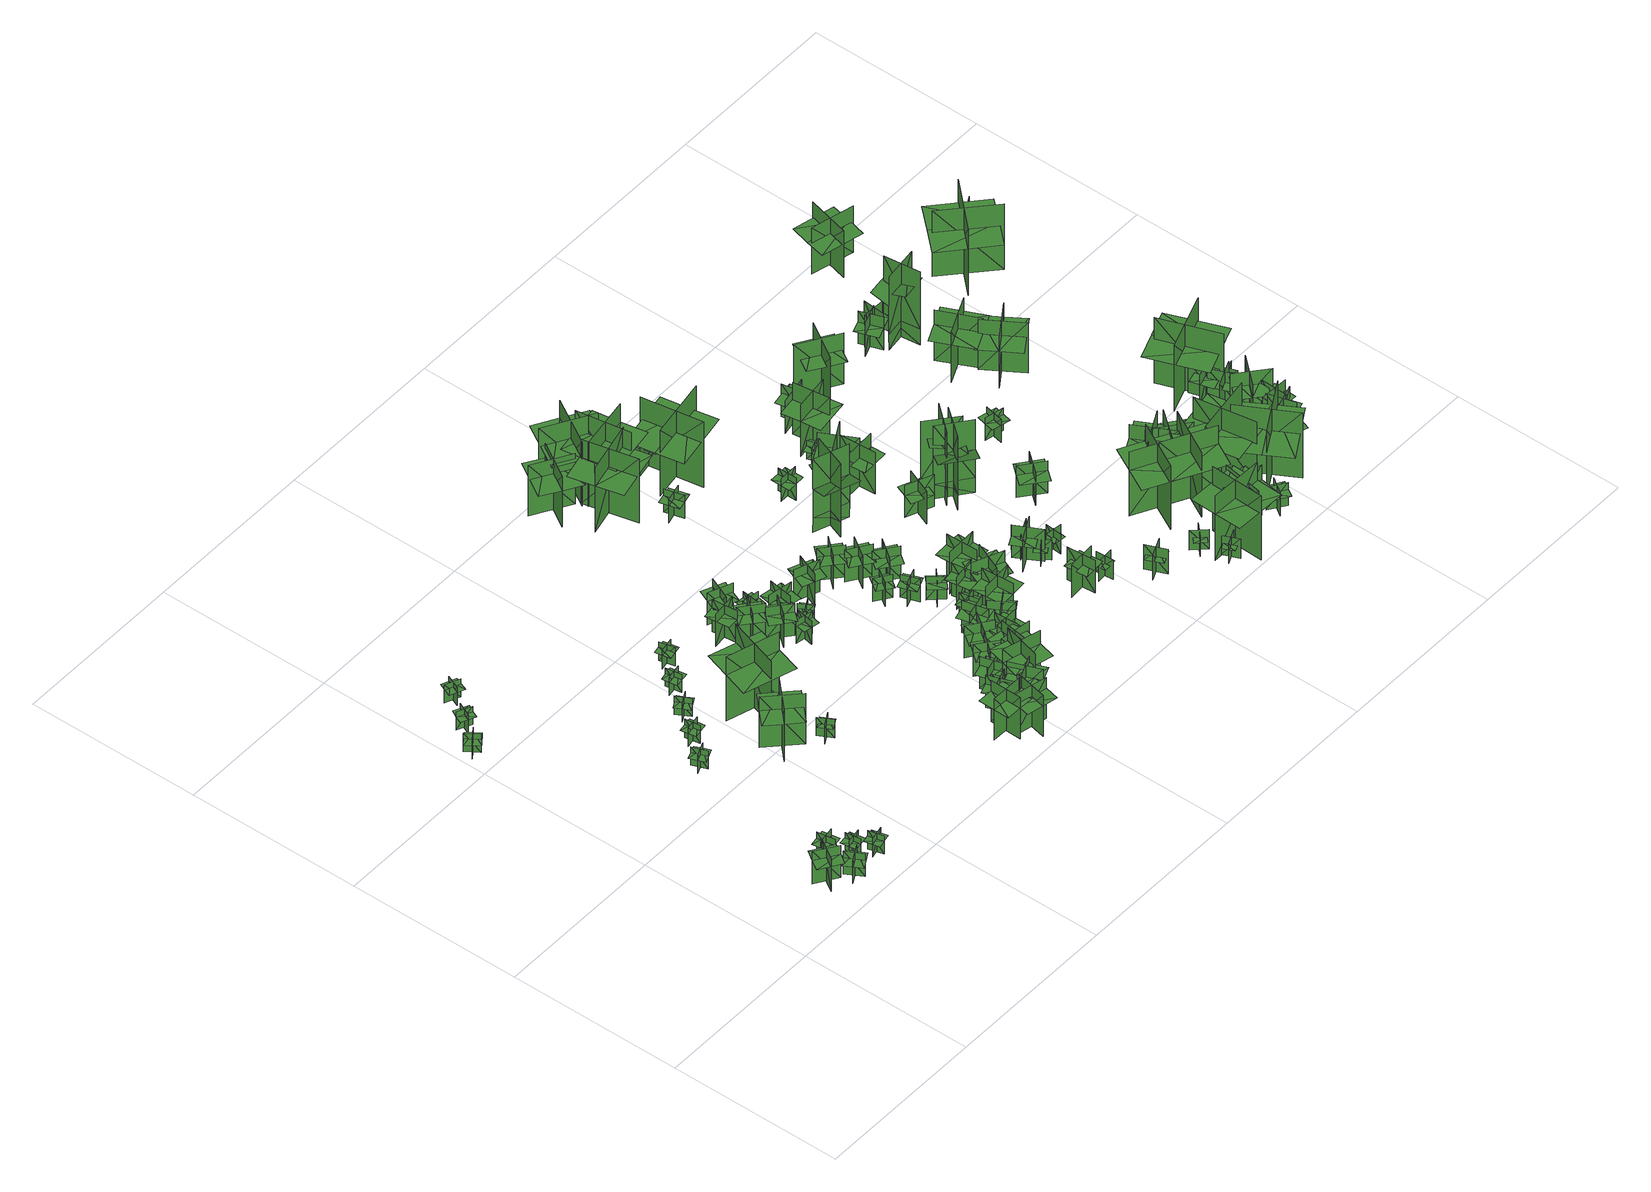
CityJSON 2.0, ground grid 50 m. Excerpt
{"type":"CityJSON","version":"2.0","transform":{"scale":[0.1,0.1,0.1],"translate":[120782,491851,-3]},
"CityObjects":{
"tree1":{"type":"SolitaryVegetationObject","geometry":[{"type":"MultiSurface","lod":"1","boundaries":[[[0,1,2]],[[0,2,3]],[[4,5,6]],[[4,6,7]],[[8,9,10]],[[8,10,11]],[[8,11,12]],[[8,12,13]]]}]},
"tree2":{"type":"SolitaryVegetationObject","geometry":[{"type":"MultiSurface","lod":"1","boundaries":[[[14,15,16]],[[14,16,17]],[[18,19,20]],[[18,20,21]],[[22,23,24]],[[22,24,25]],[[22,25,26]],[[22,26,27]]]}]},
"tree3":{"type":"SolitaryVegetationObject","geometry":[{"type":"MultiSurface","lod":"1","boundaries":[[[28,29,30]],[[28,30,31]],[[32,33,34]],[[32,34,35]],[[36,37,38]],[[36,38,39]],[[36,39,40]],[[36,40,41]]]}]},
"tree4":{"type":"SolitaryVegetationObject","geometry":[{"type":"MultiSurface","lod":"1","boundaries":[[[42,43,44]],[[42,44,45]],[[46,47,48]],[[46,48,49]],[[50,51,52]],[[50,52,53]],[[50,53,54]],[[50,54,55]]]}]},
"tree5":{"type":"SolitaryVegetationObject","geometry":[{"type":"MultiSurface","lod":"1","boundaries":[[[56,57,58]],[[56,58,59]],[[60,61,62]],[[60,62,63]],[[64,65,66]],[[64,66,67]],[[64,67,68]],[[64,68,69]]]}]},
"tree6":{"type":"SolitaryVegetationObject","geometry":[{"type":"MultiSurface","lod":"1","boundaries":[[[70,71,72]],[[70,72,73]],[[74,75,76]],[[74,76,77]],[[78,79,80]],[[78,80,81]],[[78,81,82]],[[78,82,83]]]}]},
"tree7":{"type":"SolitaryVegetationObject","geometry":[{"type":"MultiSurface","lod":"1","boundaries":[[[84,85,86]],[[84,86,87]],[[88,89,90]],[[88,90,91]],[[92,93,94]],[[92,94,95]],[[92,95,96]],[[92,96,97]]]}]},
"tree8":{"type":"SolitaryVegetationObject","geometry":[{"type":"MultiSurface","lod":"1","boundaries":[[[98,99,100]],[[98,100,101]],[[102,103,104]],[[102,104,105]],[[106,107,108]],[[106,108,109]],[[106,109,110]],[[106,110,111]]]}]},
"tree9":{"type":"SolitaryVegetationObject","geometry":[{"type":"MultiSurface","lod":"1","boundaries":[[[112,113,114]],[[112,114,115]],[[116,117,118]],[[116,118,119]],[[120,121,122]],[[120,122,123]],[[120,123,124]],[[120,124,125]]]}]},
"tree10":{"type":"SolitaryVegetationObject","geometry":[{"type":"MultiSurface","lod":"1","boundaries":[[[126,127,128]],[[126,128,129]],[[130,131,132]],[[130,132,133]],[[134,135,136]],[[134,136,137]],[[134,137,138]],[[134,138,139]]]}]},
"tree11":{"type":"SolitaryVegetationObject","geometry":[{"type":"MultiSurface","lod":"1","boundaries":[[[140,141,142]],[[140,142,143]],[[144,145,146]],[[144,146,147]],[[148,149,150]],[[148,150,151]],[[148,151,152]],[[148,152,153]]]}]},
"tree12":{"type":"SolitaryVegetationObject","geometry":[{"type":"MultiSurface","lod":"1","boundaries":[[[154,155,156]],[[154,156,157]],[[158,159,160]],[[158,160,161]],[[162,163,164]],[[162,164,165]],[[162,165,166]],[[162,166,167]]]}]},
"tree13":{"type":"SolitaryVegetationObject","geometry":[{"type":"MultiSurface","lod":"1","boundaries":[[[168,169,170]],[[168,170,171]],[[172,173,174]],[[172,174,175]],[[176,177,178]],[[176,178,179]],[[176,179,180]],[[176,180,181]]]}]},
"tree14":{"type":"SolitaryVegetationObject","geometry":[{"type":"MultiSurface","lod":"1","boundaries":[[[182,183,184]],[[182,184,185]],[[186,187,188]],[[186,188,189]],[[190,191,192]],[[190,192,193]],[[190,193,194]],[[190,194,195]]]}]},
"tree15":{"type":"SolitaryVegetationObject","geometry":[{"type":"MultiSurface","lod":"1","boundaries":[[[196,197,198]],[[196,198,199]],[[200,201,202]],[[200,202,203]],[[204,205,206]],[[204,206,207]],[[204,207,208]],[[204,208,209]]]}]},
"tree16":{"type":"SolitaryVegetationObject","geometry":[{"type":"MultiSurface","lod":"1","boundaries":[[[210,211,212]],[[210,212,213]],[[214,215,216]],[[214,216,217]],[[218,219,220]],[[218,220,221]],[[218,221,222]],[[218,222,223]]]}]},
"tree17":{"type":"SolitaryVegetationObject","geometry":[{"type":"MultiSurface","lod":"1","boundaries":[[[224,225,226]],[[224,226,227]],[[228,229,230]],[[228,230,231]],[[232,233,234]],[[232,234,235]],[[232,235,236]],[[232,236,237]]]}]},
"tree18":{"type":"SolitaryVegetationObject","geometry":[{"type":"MultiSurface","lod":"1","boundaries":[[[238,239,240]],[[238,240,241]],[[242,243,244]],[[242,244,245]],[[246,247,248]],[[246,248,249]],[[246,249,250]],[[246,250,251]]]}]},
"tree19":{"type":"SolitaryVegetationObject","geometry":[{"type":"MultiSurface","lod":"1","boundaries":[[[252,253,254]],[[252,254,255]],[[256,257,258]],[[256,258,259]],[[260,261,262]],[[260,262,263]],[[260,263,264]],[[260,264,265]]]}]},
"tree20":{"type":"SolitaryVegetationObject","geometry":[{"type":"MultiSurface","lod":"1","boundaries":[[[266,267,268]],[[266,268,269]],[[270,271,272]],[[270,272,273]],[[274,275,276]],[[274,276,277]],[[274,277,278]],[[274,278,279]]]}]},
"tree21":{"type":"SolitaryVegetationObject","geometry":[{"type":"MultiSurface","lod":"1","boundaries":[[[280,281,282]],[[280,282,283]],[[284,285,286]],[[284,286,287]],[[288,289,290]],[[288,290,291]],[[288,291,292]],[[288,292,293]]]}]},
"tree22":{"type":"SolitaryVegetationObject","geometry":[{"type":"MultiSurface","lod":"1","boundaries":[[[294,295,296]],[[294,296,297]],[[298,299,300]],[[298,300,301]],[[302,303,304]],[[302,304,305]],[[302,305,306]],[[302,306,307]]]}]},
"tree23":{"type":"SolitaryVegetationObject","geometry":[{"type":"MultiSurface","lod":"1","boundaries":[[[308,309,310]],[[308,310,311]],[[312,313,314]],[[312,314,315]],[[316,317,318]],[[316,318,319]],[[316,319,320]],[[316,320,321]]]}]},
"tree24":{"type":"SolitaryVegetationObject","geometry":[{"type":"MultiSurface","lod":"1","boundaries":[[[322,323,324]],[[322,324,325]],[[326,327,328]],[[326,328,329]],[[330,331,332]],[[330,332,333]],[[330,333,334]],[[330,334,335]]]}]},
"tree25":{"type":"SolitaryVegetationObject","geometry":[{"type":"MultiSurface","lod":"1","boundaries":[[[336,337,338]],[[336,338,339]],[[340,341,342]],[[340,342,343]],[[344,345,346]],[[344,346,347]],[[344,347,348]],[[344,348,349]]]}]},
"tree26":{"type":"SolitaryVegetationObject","geometry":[{"type":"MultiSurface","lod":"1","boundaries":[[[350,351,352]],[[350,352,353]],[[354,355,356]],[[354,356,357]],[[358,359,360]],[[358,360,361]],[[358,361,362]],[[358,362,363]]]}]},
"tree27":{"type":"SolitaryVegetationObject","geometry":[{"type":"MultiSurface","lod":"1","boundaries":[[[364,365,366]],[[364,366,367]],[[368,369,370]],[[368,370,371]],[[372,373,374]],[[372,374,375]],[[372,375,376]],[[372,376,377]]]}]},
"tree28":{"type":"SolitaryVegetationObject","geometry":[{"type":"MultiSurface","lod":"1","boundaries":[[[378,379,380]],[[378,380,381]],[[382,383,384]],[[382,384,385]],[[386,387,388]],[[386,388,389]],[[386,389,390]],[[386,390,391]]]}]},
"tree29":{"type":"SolitaryVegetationObject","geometry":[{"type":"MultiSurface","lod":"1","boundaries":[[[392,393,394]],[[392,394,395]],[[396,397,398]],[[396,398,399]],[[400,401,402]],[[400,402,403]],[[400,403,404]],[[400,404,405]]]}]},
"tree30":{"type":"SolitaryVegetationObject","geometry":[{"type":"MultiSurface","lod":"1","boundaries":[[[406,407,408]],[[406,408,409]],[[410,411,412]],[[410,412,413]],[[414,415,416]],[[414,416,417]],[[414,417,418]],[[414,418,419]]]}]},
"tree31":{"type":"SolitaryVegetationObject","geometry":[{"type":"MultiSurface","lod":"1","boundaries":[[[420,421,422]],[[420,422,423]],[[424,425,426]],[[424,426,427]],[[428,429,430]],[[428,430,431]],[[428,431,432]],[[428,432,433]]]}]},
"tree32":{"type":"SolitaryVegetationObject","geometry":[{"type":"MultiSurface","lod":"1","boundaries":[[[434,435,436]],[[434,436,437]],[[438,439,440]],[[438,440,441]],[[442,443,444]],[[442,444,445]],[[442,445,446]],[[442,446,447]]]}]},
"tree33":{"type":"SolitaryVegetationObject","geometry":[{"type":"MultiSurface","lod":"1","boundaries":[[[448,449,450]],[[448,450,451]],[[452,453,454]],[[452,454,455]],[[456,457,458]],[[456,458,459]],[[456,459,460]],[[456,460,461]]]}]},
"tree34":{"type":"SolitaryVegetationObject","geometry":[{"type":"MultiSurface","lod":"1","boundaries":[[[462,463,464]],[[462,464,465]],[[466,467,468]],[[466,468,469]],[[470,471,472]],[[470,472,473]],[[470,473,474]],[[470,474,475]]]}]},
"tree35":{"type":"SolitaryVegetationObject","geometry":[{"type":"MultiSurface","lod":"1","boundaries":[[[476,477,478]],[[476,478,479]],[[480,481,482]],[[480,482,483]],[[484,485,486]],[[484,486,487]],[[484,487,488]],[[484,488,489]]]}]},
"tree36":{"type":"SolitaryVegetationObject","geometry":[{"type":"MultiSurface","lod":"1","boundaries":[[[490,491,492]],[[490,492,493]],[[494,495,496]],[[494,496,497]],[[498,499,500]],[[498,500,501]],[[498,501,502]],[[498,502,503]]]}]},
"tree37":{"type":"SolitaryVegetationObject","geometry":[{"type":"MultiSurface","lod":"1","boundaries":[[[504,505,506]],[[504,506,507]],[[508,509,510]],[[508,510,511]],[[512,513,514]],[[512,514,515]],[[512,515,516]],[[512,516,517]]]}]},
"tree38":{"type":"SolitaryVegetationObject","geometry":[{"type":"MultiSurface","lod":"1","boundaries":[[[518,519,520]],[[518,520,521]],[[522,523,524]],[[522,524,525]],[[526,527,528]],[[526,528,529]],[[526,529,530]],[[526,530,531]]]}]},
"tree39":{"type":"SolitaryVegetationObject","geometry":[{"type":"MultiSurface","lod":"1","boundaries":[[[532,533,534]],[[532,534,535]],[[536,537,538]],[[536,538,539]],[[540,541,542]],[[540,542,543]],[[540,543,544]],[[540,544,545]]]}]},
"tree40":{"type":"SolitaryVegetationObject","geometry":[{"type":"MultiSurface","lod":"1","boundaries":[[[546,547,548]],[[546,548,549]],[[550,551,552]],[[550,552,553]],[[554,555,556]],[[554,556,557]],[[554,557,558]],[[554,558,559]]]}]},
"tree41":{"type":"SolitaryVegetationObject","geometry":[{"type":"MultiSurface","lod":"1","boundaries":[[[560,561,562]],[[560,562,563]],[[564,565,566]],[[564,566,567]],[[568,569,570]],[[568,570,571]],[[568,571,572]],[[568,572,573]]]}]},
"tree42":{"type":"SolitaryVegetationObject","geometry":[{"type":"MultiSurface","lod":"1","boundaries":[[[574,575,576]],[[574,576,577]],[[578,579,580]],[[578,580,581]],[[582,583,584]],[[582,584,585]],[[582,585,586]],[[582,586,587]]]}]},
"tree43":{"type":"SolitaryVegetationObject","geometry":[{"type":"MultiSurface","lod":"1","boundaries":[[[588,589,590]],[[588,590,591]],[[592,593,594]],[[592,594,595]],[[596,597,598]],[[596,598,599]],[[596,599,600]],[[596,600,601]]]}]},
"tree44":{"type":"SolitaryVegetationObject","geometry":[{"type":"MultiSurface","lod":"1","boundaries":[[[602,603,604]],[[602,604,605]],[[606,607,608]],[[606,608,609]],[[610,611,612]],[[610,612,613]],[[610,613,614]],[[610,614,615]]]}]},
"tree45":{"type":"SolitaryVegetationObject","geometry":[{"type":"MultiSurface","lod":"1","boundaries":[[[616,617,618]],[[616,618,619]],[[620,621,622]],[[620,622,623]],[[624,625,626]],[[624,626,627]],[[624,627,628]],[[624,628,629]]]}]},
"tree46":{"type":"SolitaryVegetationObject","geometry":[{"type":"MultiSurface","lod":"1","boundaries":[[[630,631,632]],[[630,632,633]],[[634,635,636]],[[634,636,637]],[[638,639,640]],[[638,640,641]],[[638,641,642]],[[638,642,643]]]}]},
"tree47":{"type":"SolitaryVegetationObject","geometry":[{"type":"MultiSurface","lod":"1","boundaries":[[[644,645,646]],[[644,646,647]],[[648,649,650]],[[648,650,651]],[[652,653,654]],[[652,654,655]],[[652,655,656]],[[652,656,657]]]}]},
"tree48":{"type":"SolitaryVegetationObject","geometry":[{"type":"MultiSurface","lod":"1","boundaries":[[[658,659,660]],[[658,660,661]],[[662,663,664]],[[662,664,665]],[[666,667,668]],[[666,668,669]],[[666,669,670]],[[666,670,671]]]}]},
"tree49":{"type":"SolitaryVegetationObject","geometry":[{"type":"MultiSurface","lod":"1","boundaries":[[[672,673,674]],[[672,674,675]],[[676,677,678]],[[676,678,679]],[[680,681,682]],[[680,682,683]],[[680,683,684]],[[680,684,685]]]}]},
"tree50":{"type":"SolitaryVegetationObject","geometry":[{"type":"MultiSurface","lod":"1","boundaries":[[[686,687,688]],[[686,688,689]],[[690,691,692]],[[690,692,693]],[[694,695,696]],[[694,696,697]],[[694,697,698]],[[694,698,699]]]}]},
"tree51":{"type":"SolitaryVegetationObject","geometry":[{"type":"MultiSurface","lod":"1","boundaries":[[[700,701,702]],[[700,702,703]],[[704,705,706]],[[704,706,707]],[[708,709,710]],[[708,710,711]],[[708,711,712]],[[708,712,713]]]}]},
"tree52":{"type":"SolitaryVegetationObject","geometry":[{"type":"MultiSurface","lod":"1","boundaries":[[[714,715,716]],[[714,716,717]],[[718,719,720]],[[718,720,721]],[[722,723,724]],[[722,724,725]],[[722,725,726]],[[722,726,727]]]}]},
"tree53":{"type":"SolitaryVegetationObject","geometry":[{"type":"MultiSurface","lod":"1","boundaries":[[[728,729,730]],[[728,730,731]],[[732,733,734]],[[732,734,735]],[[736,737,738]],[[736,738,739]],[[736,739,740]],[[736,740,741]]]}]},
"tree54":{"type":"SolitaryVegetationObject","geometry":[{"type":"MultiSurface","lod":"1","boundaries":[[[742,743,744]],[[742,744,745]],[[746,747,748]],[[746,748,749]],[[750,751,747]],[[750,747,746]],[[752,753,743]],[[752,743,742]],[[754,755,756]],[[754,756,757]],[[758,759,760]],[[758,760,761]]]}]},
"tree55":{"type":"SolitaryVegetationObject","geometry":[{"type":"MultiSurface","lod":"1","boundaries":[[[762,763,764]],[[762,764,765]],[[766,767,768]],[[766,768,769]],[[770,771,772]],[[770,772,773]],[[770,773,774]],[[770,774,775]]]}]},
"tree56":{"type":"SolitaryVegetationObject","geometry":[{"type":"MultiSurface","lod":"1","boundaries":[[[776,777,778]],[[776,778,779]],[[780,781,782]],[[780,782,783]],[[784,785,786]],[[784,786,787]],[[784,787,788]],[[784,788,789]]]}]},
"tree57":{"type":"SolitaryVegetationObject","geometry":[{"type":"MultiSurface","lod":"1","boundaries":[[[790,791,792]],[[790,792,793]],[[794,795,796]],[[794,796,797]],[[798,799,800]],[[798,800,801]],[[798,801,802]],[[798,802,803]]]}]},
"tree58":{"type":"SolitaryVegetationObject","geometry":[{"type":"MultiSurface","lod":"1","boundaries":[[[804,805,806]],[[804,806,807]],[[808,809,810]],[[808,810,811]],[[812,813,814]],[[812,814,815]],[[812,815,816]],[[812,816,817]]]}]},
"tree59":{"type":"SolitaryVegetationObject","geometry":[{"type":"MultiSurface","lod":"1","boundaries":[[[818,819,820]],[[818,820,821]],[[822,823,824]],[[822,824,825]],[[826,827,828]],[[826,828,829]],[[826,829,830]],[[826,830,831]]]}]},
"tree60":{"type":"SolitaryVegetationObject","geometry":[{"type":"MultiSurface","lod":"1","boundaries":[[[832,833,834]],[[832,834,835]],[[836,837,838]],[[836,838,839]],[[840,841,842]],[[840,842,843]],[[840,843,844]],[[840,844,845]]]}]},
"tree61":{"type":"SolitaryVegetationObject","geometry":[{"type":"MultiSurface","lod":"1","boundaries":[[[846,847,848]],[[846,848,849]],[[850,851,852]],[[850,852,853]],[[854,855,856]],[[854,856,857]],[[854,857,858]],[[854,858,859]]]}]},
"tree62":{"type":"SolitaryVegetationObject","geometry":[{"type":"MultiSurface","lod":"1","boundaries":[[[860,861,862]],[[860,862,863]],[[864,865,866]],[[864,866,867]],[[868,869,870]],[[868,870,871]],[[868,871,872]],[[868,872,873]]]}]},
"tree63":{"type":"SolitaryVegetationObject","geometry":[{"type":"MultiSurface","lod":"1","boundaries":[[[874,875,876]],[[874,876,877]],[[878,879,880]],[[878,880,881]],[[882,883,884]],[[882,884,885]],[[882,885,886]],[[882,886,887]]]}]},
"tree64":{"type":"SolitaryVegetationObject","geometry":[{"type":"MultiSurface","lod":"1","boundaries":[[[888,889,890]],[[888,890,891]],[[892,893,894]],[[892,894,895]],[[896,897,898]],[[896,898,899]],[[896,899,900]],[[896,900,901]]]}]},
"tree65":{"type":"SolitaryVegetationObject","geometry":[{"type":"MultiSurface","lod":"1","boundaries":[[[902,903,904]],[[902,904,905]],[[906,907,908]],[[906,908,909]],[[910,911,912]],[[910,912,913]],[[910,913,914]],[[910,914,915]]]}]},
"tree66":{"type":"SolitaryVegetationObject","geometry":[{"type":"MultiSurface","lod":"1","boundaries":[[[916,917,918]],[[916,918,919]],[[920,921,922]],[[920,922,923]],[[924,925,926]],[[924,926,927]],[[924,927,928]],[[924,928,929]]]}]},
"tree67":{"type":"SolitaryVegetationObject","geometry":[{"type":"MultiSurface","lod":"1","boundaries":[[[930,931,932]],[[930,932,933]],[[934,935,936]],[[934,936,937]],[[938,939,940]],[[938,940,941]],[[938,941,942]],[[938,942,943]]]}]},
"tree68":{"type":"SolitaryVegetationObject","geometry":[{"type":"MultiSurface","lod":"1","boundaries":[[[944,945,946]],[[944,946,947]],[[948,949,950]],[[948,950,951]],[[952,953,954]],[[952,954,955]],[[952,955,956]],[[952,956,957]]]}]},
"tree69":{"type":"SolitaryVegetationObject","geometry":[{"type":"MultiSurface","lod":"1","boundaries":[[[958,959,960]],[[958,960,961]],[[962,963,964]],[[962,964,965]],[[966,967,963]],[[966,963,962]],[[968,969,959]],[[968,959,958]],[[970,971,972]],[[970,972,973]],[[974,975,976]],[[974,976,977]]]}]},
"tree70":{"type":"SolitaryVegetationObject","geometry":[{"type":"MultiSurface","lod":"1","boundaries":[[[978,979,980]],[[978,980,981]],[[982,983,984]],[[982,984,985]],[[986,987,983]],[[986,983,982]],[[988,989,979]],[[988,979,978]],[[990,991,992]],[[990,992,993]],[[994,995,996]],[[994,996,997]]]}]},
"tree71":{"type":"SolitaryVegetationObject","geometry":[{"type":"MultiSurface","lod":"1","boundaries":[[[998,999,1000]],[[998,1000,1001]],[[1002,1003,1004]],[[1002,1004,1005]],[[1006,1007,1008]],[[1006,1008,1009]],[[1006,1010,1011]],[[1006,1011,1007]]]}]},
"tree72":{"type":"SolitaryVegetationObject","geometry":[{"type":"MultiSurface","lod":"1","boundaries":[[[1012,1013,1014]],[[1012,1014,1015]],[[1016,1017,1018]],[[1016,1018,1019]],[[1020,1021,1022]],[[1020,1022,1023]],[[1020,1023,1024]],[[1020,1024,1025]]]}]},
"tree73":{"type":"SolitaryVegetationObject","geometry":[{"type":"MultiSurface","lod":"1","boundaries":[[[1026,1027,1028]],[[1026,1028,1029]],[[1030,1031,1032]],[[1030,1032,1033]],[[1034,1035,1036]],[[1034,1036,1037]],[[1034,1037,1038]],[[1034,1038,1039]]]}]},
"tree74":{"type":"SolitaryVegetationObject","geometry":[{"type":"MultiSurface","lod":"1","boundaries":[[[1040,1041,1042]],[[1040,1042,1043]],[[1044,1045,1046]],[[1044,1046,1047]],[[1048,1049,1050]],[[1048,1050,1051]],[[1048,1051,1052]],[[1048,1052,1053]]]}]},
"tree75":{"type":"SolitaryVegetationObject","geometry":[{"type":"MultiSurface","lod":"1","boundaries":[[[1054,1055,1056]],[[1054,1056,1057]],[[1058,1059,1060]],[[1058,1060,1061]],[[1062,1063,1064]],[[1062,1064,1065]],[[1062,1066,1067]],[[1062,1067,1063]]]}]},
"tree76":{"type":"SolitaryVegetationObject","geometry":[{"type":"MultiSurface","lod":"1","boundaries":[[[1068,1069,1070]],[[1068,1070,1071]],[[1072,1073,1074]],[[1072,1074,1075]],[[1076,1077,1078]],[[1076,1078,1079]],[[1076,1079,1080]],[[1076,1080,1081]]]}]},
"tree77":{"type":"SolitaryVegetationObject","geometry":[{"type":"MultiSurface","lod":"1","boundaries":[[[1082,1083,1084]],[[1082,1084,1085]],[[1086,1087,1088]],[[1086,1088,1089]],[[1090,1091,1092]],[[1090,1092,1093]],[[1090,1093,1094]],[[1090,1094,1095]]]}]},
"tree78":{"type":"SolitaryVegetationObject","geometry":[{"type":"MultiSurface","lod":"1","boundaries":[[[1096,1097,1098]],[[1096,1098,1099]],[[1100,1101,1102]],[[1100,1102,1103]],[[1104,1105,1106]],[[1104,1106,1107]],[[1104,1107,1108]],[[1104,1108,1109]]]}]},
"tree79":{"type":"SolitaryVegetationObject","geometry":[{"type":"MultiSurface","lod":"1","boundaries":[[[1110,1111,1112]],[[1110,1112,1113]],[[1114,1115,1116]],[[1114,1116,1117]],[[1118,1119,1120]],[[1118,1120,1121]],[[1118,1121,1122]],[[1118,1122,1123]]]}]},
"tree80":{"type":"SolitaryVegetationObject","geometry":[{"type":"MultiSurface","lod":"1","boundaries":[[[1124,1125,1126]],[[1124,1126,1127]],[[1128,1129,1130]],[[1128,1130,1131]],[[1132,1133,1134]],[[1132,1134,1135]],[[1132,1135,1136]],[[1132,1136,1137]]]}]},
"tree81":{"type":"SolitaryVegetationObject","geometry":[{"type":"MultiSurface","lod":"1","boundaries":[[[1138,1139,1140]],[[1138,1140,1141]],[[1142,1143,1144]],[[1142,1144,1145]],[[1146,1147,1148]],[[1146,1148,1149]],[[1146,1149,1150]],[[1146,1150,1151]]]}]},
"tree82":{"type":"SolitaryVegetationObject","geometry":[{"type":"MultiSurface","lod":"1","boundaries":[[[1152,1153,1154]],[[1152,1154,1155]],[[1156,1157,1158]],[[1156,1158,1159]],[[1160,1161,1162]],[[1160,1162,1163]],[[1160,1163,1164]],[[1160,1164,1165]]]}]},
"tree83":{"type":"SolitaryVegetationObject","geometry":[{"type":"MultiSurface","lod":"1","boundaries":[[[1166,1167,1168]],[[1166,1168,1169]],[[1170,1171,1172]],[[1170,1172,1173]],[[1174,1175,1176]],[[1174,1176,1177]],[[1174,1177,1178]],[[1174,1178,1179]]]}]},
"tree84":{"type":"SolitaryVegetationObject","geometry":[{"type":"MultiSurface","lod":"1","boundaries":[[[1180,1181,1182]],[[1180,1182,1183]],[[1184,1185,1186]],[[1184,1186,1187]],[[1188,1189,1190]],[[1188,1190,1191]],[[1188,1191,1192]],[[1188,1192,1193]]]}]},
"tree85":{"type":"SolitaryVegetationObject","geometry":[{"type":"MultiSurface","lod":"1","boundaries":[[[1194,1195,1196]],[[1194,1196,1197]],[[1198,1199,1200]],[[1198,1200,1201]],[[1202,1203,1204]],[[1202,1204,1205]],[[1202,1205,1206]],[[1202,1206,1207]]]}]},
"tree86":{"type":"SolitaryVegetationObject","geometry":[{"type":"MultiSurface","lod":"1","boundaries":[[[1208,1209,1210]],[[1208,1210,1211]],[[1212,1213,1214]],[[1212,1214,1215]],[[1216,1217,1218]],[[1216,1218,1219]],[[1216,1219,1220]],[[1216,1220,1221]]]}]},
"tree87":{"type":"SolitaryVegetationObject","geometry":[{"type":"MultiSurface","lod":"1","boundaries":[[[1222,1223,1224]],[[1222,1224,1225]],[[1226,1227,1228]],[[1226,1228,1229]],[[1230,1231,1232]],[[1230,1232,1233]],[[1230,1234,1235]],[[1230,1235,1231]]]}]},
"tree88":{"type":"SolitaryVegetationObject","geometry":[{"type":"MultiSurface","lod":"1","boundaries":[[[1236,1237,1238]],[[1236,1238,1239]],[[1240,1241,1242]],[[1240,1242,1243]],[[1244,1245,1246]],[[1244,1246,1247]],[[1244,1247,1248]],[[1244,1248,1249]]]}]},
"tree89":{"type":"SolitaryVegetationObject","geometry":[{"type":"MultiSurface","lod":"1","boundaries":[[[1250,1251,1252]],[[1250,1252,1253]],[[1254,1255,1256]],[[1254,1256,1257]],[[1258,1259,1260]],[[1258,1260,1261]],[[1258,1261,1262]],[[1258,1262,1263]]]}]},
"tree90":{"type":"SolitaryVegetationObject","geometry":[{"type":"MultiSurface","lod":"1","boundaries":[[[1264,1265,1266]],[[1264,1266,1267]],[[1268,1269,1270]],[[1268,1270,1271]],[[1272,1273,1274]],[[1272,1274,1275]],[[1272,1275,1276]],[[1272,1276,1277]]]}]},
"tree91":{"type":"SolitaryVegetationObject","geometry":[{"type":"MultiSurface","lod":"1","boundaries":[[[1278,1279,1280]],[[1278,1280,1281]],[[1282,1283,1284]],[[1282,1284,1285]],[[1286,1287,1283]],[[1286,1283,1282]],[[1288,1289,1279]],[[1288,1279,1278]],[[1290,1291,1292]],[[1290,1292,1293]],[[1294,1295,1296]],[[1294,1296,1297]]]}]},
"tree92":{"type":"SolitaryVegetationObject","geometry":[{"type":"MultiSurface","lod":"1","boundaries":[[[1298,1299,1300]],[[1298,1300,1301]],[[1302,1303,1304]],[[1302,1304,1305]],[[1306,1307,1308]],[[1306,1308,1309]],[[1306,1309,1310]],[[1306,1310,1311]]]}]},
"tree93":{"type":"SolitaryVegetationObject","geometry":[{"type":"MultiSurface","lod":"1","boundaries":[[[1312,1313,1314]],[[1312,1314,1315]],[[1316,1317,1318]],[[1316,1318,1319]],[[1320,1321,1322]],[[1320,1322,1323]],[[1320,1323,1324]],[[1320,1324,1325]]]}]},
"tree94":{"type":"SolitaryVegetationObject","geometry":[{"type":"MultiSurface","lod":"1","boundaries":[[[1326,1327,1328]],[[1326,1328,1329]],[[1330,1331,1332]],[[1330,1332,1333]],[[1334,1335,1336]],[[1334,1336,1337]],[[1334,1337,1338]],[[1334,1338,1339]]]}]},
"tree95":{"type":"SolitaryVegetationObject","geometry":[{"type":"MultiSurface","lod":"1","boundaries":[[[1340,1341,1342]],[[1340,1342,1343]],[[1344,1345,1346]],[[1344,1346,1347]],[[1348,1349,1350]],[[1348,1350,1351]],[[1348,1351,1352]],[[1348,1352,1353]]]}]},
"tree96":{"type":"SolitaryVegetationObject","geometry":[{"type":"MultiSurface","lod":"1","boundaries":[[[1354,1355,1356]],[[1354,1356,1357]],[[1358,1359,1360]],[[1358,1360,1361]],[[1362,1363,1364]],[[1362,1364,1365]],[[1362,1365,1366]],[[1362,1366,1367]]]}]},
"tree97":{"type":"SolitaryVegetationObject","geometry":[{"type":"MultiSurface","lod":"1","boundaries":[[[1368,1369,1370]],[[1368,1370,1371]],[[1372,1373,1374]],[[1372,1374,1375]],[[1376,1377,1378]],[[1376,1378,1379]],[[1376,1379,1380]],[[1376,1380,1381]]]}]},
"tree98":{"type":"SolitaryVegetationObject","geometry":[{"type":"MultiSurface","lod":"1","boundaries":[[[1382,1383,1384]],[[1382,1384,1385]],[[1386,1387,1388]],[[1386,1388,1389]],[[1390,1391,1392]],[[1390,1392,1393]],[[1390,1393,1394]],[[1390,1394,1395]]]}]},
"tree99":{"type":"SolitaryVegetationObject","geometry":[{"type":"MultiSurface","lod":"1","boundaries":[[[1396,1397,1398]],[[1396,1398,1399]],[[1400,1401,1402]],[[1400,1402,1403]],[[1404,1405,1406]],[[1404,1406,1407]],[[1404,1407,1408]],[[1404,1408,1409]]]}]},
"tree100":{"type":"SolitaryVegetationObject","geometry":[{"type":"MultiSurface","lod":"1","boundaries":[[[1410,1411,1412]],[[1410,1412,1413]],[[1414,1415,1416]],[[1414,1416,1417]],[[1418,1419,1420]],[[1418,1420,1421]],[[1418,1421,1422]],[[1418,1422,1423]]]}]},
"tree101":{"type":"SolitaryVegetationObject","geometry":[{"type":"MultiSurface","lod":"1","boundaries":[[[1424,1425,1426]],[[1424,1426,1427]],[[1428,1429,1430]],[[1428,1430,1431]],[[1432,1433,1434]],[[1432,1434,1435]],[[1432,1435,1436]],[[1432,1436,1437]]]}]},
"tree102":{"type":"SolitaryVegetationObject","geometry":[{"type":"MultiSurface","lod":"1","boundaries":[[[1438,1439,1440]],[[1438,1440,1441]],[[1442,1443,1444]],[[1442,1444,1445]],[[1446,1447,1448]],[[1446,1448,1449]],[[1446,1449,1450]],[[1446,1450,1451]]]}]},
"tree103":{"type":"SolitaryVegetationObject","geometry":[{"type":"MultiSurface","lod":"1","boundaries":[[[1452,1453,1454]],[[1452,1454,1455]],[[1456,1457,1458]],[[1456,1458,1459]],[[1460,1461,1462]],[[1460,1462,1463]],[[1460,1463,1464]],[[1460,1464,1465]]]}]}
},
"vertices":[
[211,91,8],[250,152,8],[250,152,117],[211,91,117],[262,103,8],[202,142,8],[202,142,117],[262,103,117],[262,103,88],[281,132,88],[221,171,88],[202,142,88],[183,113,88],[243,74,88],
[302,58,9],[275,106,9],[275,106,86],[302,58,86],[312,93,9],[264,66,9],[264,66,86],[312,93,86],[312,93,65],[298,117,65],[250,90,65],[264,66,65],[277,42,65],[325,69,65],
[295,146,8],[287,197,8],[287,197,85],[295,146,85],[317,176,8],[266,168,8],[266,168,85],[317,176,85],[317,176,65],[313,201,65],[262,193,65],[266,168,65],[270,144,65],[321,152,65],
[52,1051,7],[26,1087,7],[26,1087,69],[52,1051,69],[57,1080,7],[21,1054,7],[21,1054,69],[57,1080,69],[57,1080,52],[44,1098,52],[8,1071,52],[21,1054,52],[35,1036,52],[70,1063,52],
[324,127,9],[368,134,9],[368,134,70],[324,127,70],[348,110,9],[341,153,9],[341,153,70],[348,110,70],[348,110,53],[370,113,53],[363,157,53],[341,153,53],[319,150,53],[326,106,53],
[366,87,9],[409,98,9],[409,98,70],[366,87,70],[391,72,9],[380,115,9],[380,115,70],[391,72,70],[391,72,53],[412,77,53],[402,120,53],[380,115,53],[359,110,53],[369,67,53],
[101,1156,8],[82,1116,8],[82,1116,70],[101,1156,70],[73,1146,8],[113,1127,8],[113,1127,70],[73,1146,70],[73,1146,53],[64,1126,53],[104,1107,53],[113,1127,53],[123,1147,53],[83,1166,53],
[169,1211,8],[128,1228,8],[128,1228,69],[169,1211,69],[158,1238,8],[141,1198,8],[141,1198,69],[158,1238,69],[158,1238,52],[137,1247,52],[120,1206,52],[141,1198,52],[161,1189,52],[178,1230,52],
[353,589,8],[336,630,8],[336,630,69],[353,589,69],[365,616,8],[324,599,8],[324,599,69],[365,616,69],[365,616,52],[356,637,52],[315,620,52],[324,599,52],[332,579,52],[373,596,52],
[409,659,8],[402,702,8],[402,702,69],[409,659,69],[427,683,8],[383,676,8],[383,676,69],[427,683,69],[427,683,52],[423,704,52],[379,697,52],[383,676,52],[386,654,52],[430,661,52],
[560,454,18],[480,533,18],[480,533,188],[560,454,188],[559,536,18],[480,456,18],[480,456,188],[559,536,188],[559,536,144],[520,574,144],[441,494,144],[480,456,144],[518,418,144],[597,498,144],
[469,733,8],[448,772,8],[448,772,69],[469,733,69],[477,761,8],[439,740,8],[439,740,69],[477,761,69],[477,761,52],[467,781,52],[428,759,52],[439,740,52],[449,720,52],[488,742,52],
[624,415,15],[601,455,15],[601,455,77],[624,415,77],[632,444,15],[632,444,77],[592,420,77],[592,420,15],[632,444,58],[622,461,58],[590,442,58],[600,425,58],[610,408,58],[642,427,58],
[518,806,8],[510,850,8],[510,850,69],[518,806,69],[535,830,8],[491,823,8],[491,823,69],[535,830,69],[535,830,52],[531,852,52],[488,844,52],[491,823,52],[495,801,52],[539,808,52],
[564,565,11],[610,713,11],[610,713,226],[564,565,226],[655,613,11],[507,659,11],[507,659,226],[655,613,226],[655,613,166],[678,687,166],[530,733,166],[507,659,166],[484,585,166],[632,539,166],
[594,902,8],[551,894,8],[551,894,70],[594,902,70],[570,919,8],[579,876,8],[579,876,70],[570,919,70],[570,919,53],[548,915,53],[557,871,53],[579,876,53],[600,880,53],[591,923,53],
[956,112,11],[864,114,11],[864,114,150],[956,112,150],[909,160,11],[907,68,11],[907,68,150],[909,160,150],[909,160,114],[864,161,114],[863,69,114],[907,68,114],[951,67,114],[953,159,114],
[968,120,11],[948,30,11],[948,30,150],[968,120,150],[911,84,11],[1001,64,11],[1001,64,150],[911,84,150],[911,84,113],[902,41,113],[992,21,113],[1001,64,113],[1011,107,113],[921,127,113],
[691,840,12],[763,848,12],[763,848,120],[691,840,120],[732,807,12],[725,879,12],[725,879,120],[732,807,120],[732,807,92],[767,811,92],[759,882,92],[725,879,92],[691,875,92],[698,804,92],
[917,155,11],[984,180,11],[984,180,120],[917,155,120],[964,134,11],[939,201,11],[939,201,120],[964,134,120],[964,134,91],[997,146,91],[972,213,91],[939,201,91],[907,189,91],[932,122,91],
[795,770,13],[740,816,13],[740,816,121],[795,770,121],[790,823,13],[744,768,13],[744,768,121],[790,823,121],[790,823,93],[763,845,93],[717,790,93],[744,768,93],[770,745,93],[816,800,93],
[835,766,14],[790,710,14],[790,710,122],[835,766,122],[783,760,14],[839,715,14],[839,715,122],[783,760,122],[783,760,94],[761,733,94],[817,688,94],[839,715,94],[860,742,94],[804,787,94],
[800,874,14],[734,902,14],[734,902,122],[800,874,122],[780,922,14],[752,857,14],[752,857,122],[780,922,122],[780,922,94],[749,936,94],[721,870,94],[752,857,94],[784,843,94],[812,909,94],
[983,172,11],[1018,87,11],[1018,87,150],[983,172,150],[958,110,11],[1043,145,11],[1043,145,150],[958,110,150],[958,110,113],[975,69,113],[1060,104,113],[1043,145,113],[1026,186,113],[941,151,113],
[820,695,13],[870,685,13],[870,685,91],[820,695,91],[841,664,13],[851,714,13],[851,714,91],[841,664,91],[841,664,71],[865,659,71],[875,709,71],[851,714,71],[827,719,71],[817,668,71],
[981,254,11],[1000,185,11],[1000,185,119],[981,254,119],[955,208,11],[1024,228,11],[1024,228,119],[955,208,119],[955,208,91],[965,175,91],[1034,195,91],[1024,228,91],[1015,261,91],[946,241,91],
[809,806,15],[816,856,15],[816,856,93],[809,806,93],[839,828,15],[788,836,15],[788,836,93],[839,828,93],[839,828,72],[842,852,72],[792,860,72],[788,836,72],[784,811,72],[835,803,72],
[820,780,15],[891,768,15],[891,768,123],[820,780,123],[851,738,15],[862,808,15],[862,808,123],[851,738,123],[851,738,94],[885,732,94],[896,803,94],[862,808,94],[828,814,94],[817,743,94],
[1024,117,9],[1053,226,9],[1053,226,179],[1024,117,179],[1095,159,9],[986,187,9],[986,187,179],[1095,159,179],[1095,159,135],[1109,211,135],[1000,240,135],[986,187,135],[972,135,135],[1081,106,135],
[880,740,14],[900,704,14],[900,704,76],[880,740,76],[872,711,14],[908,731,14],[908,731,76],[872,711,76],[872,711,60],[882,694,60],[917,714,60],[908,731,60],[898,748,60],[862,728,60],
[1059,248,11],[1003,292,11],[1003,292,119],[1059,248,119],[1053,299,11],[1008,243,11],[1008,243,119],[1053,299,119],[1053,299,91],[1026,321,91],[981,265,91],[1008,243,91],[1035,222,91],[1080,278,91],
[1128,219,9],[1037,233,9],[1037,233,148],[1128,219,148],[1088,273,9],[1074,182,9],[1074,182,148],[1088,273,148],[1088,273,112],[1044,280,112],[1030,189,112],[1074,182,112],[1118,175,112],[1132,266,112],
[1102,304,11],[1039,349,11],[1039,349,119],[1102,304,119],[1094,355,11],[1049,292,11],[1049,292,119],[1094,355,119],[1094,355,88],[1062,378,88],[1017,315,88],[1049,292,88],[1080,270,88],[1125,333,88],
[928,790,14],[995,764,14],[995,764,122],[928,790,122],[949,742,14],[975,809,14],[975,809,122],[949,742,122],[949,742,94],[981,730,94],[1007,796,94],[975,809,94],[943,822,94],[917,755,94],
[1125,251,11],[1122,322,11],[1122,322,119],[1125,251,119],[1161,290,11],[1089,287,11],[1089,287,119],[1161,290,119],[1161,290,91],[1159,324,91],[1088,321,91],[1089,287,91],[1090,252,91],[1162,255,91],
[1149,383,11],[1079,365,11],[1079,365,119],[1149,383,119],[1104,410,11],[1121,340,11],[1121,340,119],[1104,410,119],[1104,410,91],[1070,401,91],[1088,332,91],[1121,340,91],[1155,349,91],[1137,418,91],
[866,1420,4],[762,1483,4],[762,1483,174],[866,1420,174],[847,1498,4],[784,1394,4],[784,1394,174],[847,1498,174],[847,1498,126],[795,1530,126],[732,1426,126],[784,1394,126],[836,1363,126],[899,1467,126],
[1142,364,11],[1181,304,11],[1181,304,119],[1142,364,119],[1131,313,11],[1191,352,11],[1191,352,119],[1131,313,119],[1131,313,91],[1150,284,91],[1210,323,91],[1191,352,91],[1172,381,91],[1112,342,91],
[1093,616,11],[1051,645,11],[1051,645,89],[1093,616,89],[1086,652,11],[1057,610,11],[1057,610,89],[1086,652,89],[1086,652,68],[1066,666,68],[1037,624,68],[1057,610,68],[1077,596,68],[1106,638,68],
[1073,746,15],[1019,793,15],[1019,793,123],[1073,746,123],[1069,798,15],[1022,744,15],[1022,744,123],[1069,798,123],[1069,798,95],[1043,820,95],[996,766,95],[1022,744,95],[1048,721,95],[1095,775,95],
[1157,401,12],[1145,451,12],[1145,451,89],[1157,401,89],[1176,433,12],[1126,421,12],[1126,421,89],[1176,433,89],[1176,433,69],[1170,457,69],[1121,445,69],[1126,421,69],[1132,397,69],[1182,409,69],
[1138,587,12],[1090,569,12],[1090,569,89],[1138,587,89],[1104,602,12],[1122,554,12],[1122,554,89],[1104,602,89],[1104,602,69],[1081,593,69],[1099,545,69],[1122,554,69],[1145,563,69],[1127,611,69],
[877,1410,3],[913,1259,3],[913,1259,219],[877,1410,219],[822,1322,3],[973,1358,3],[973,1358,219],[822,1322,219],[822,1322,158],[840,1247,158],[991,1283,158],[973,1358,158],[955,1434,158],[804,1397,158],
[1118,698,14],[1059,738,14],[1059,738,122],[1118,698,122],[1108,749,14],[1068,690,14],[1068,690,122],[1108,749,122],[1108,749,94],[1080,768,94],[1039,709,94],[1068,690,94],[1096,670,94],[1137,729,94],
[1173,546,12],[1135,511,12],[1135,511,89],[1173,546,89],[1136,547,12],[1170,510,12],[1170,510,89],[1136,547,89],[1136,547,69],[1118,531,69],[1152,493,69],[1170,510,69],[1189,526,69],[1154,564,69],
[1152,375,11],[1244,381,11],[1244,381,150],[1152,375,150],[1203,331,11],[1197,423,11],[1197,423,150],[1203,331,150],[1203,331,114],[1247,334,114],[1241,426,114],[1197,423,114],[1152,420,114],[1159,328,114],
[1104,634,13],[1146,692,13],[1146,692,122],[1104,634,122],[1155,642,13],[1097,684,13],[1097,684,122],[1155,642,122],[1155,642,93],[1176,671,93],[1117,712,93],[1097,684,93],[1077,656,93],[1135,614,93],
[1158,469,11],[1229,482,11],[1229,482,119],[1158,469,119],[1201,440,11],[1189,510,11],[1189,510,119],[1201,440,119],[1201,440,91],[1235,446,91],[1223,516,91],[1189,510,91],[1155,504,91],[1167,434,91],
[1010,1217,6],[956,1203,6],[956,1203,83],[1010,1217,83],[978,1236,6],[992,1182,6],[992,1182,83],[978,1236,83],[978,1236,62],[951,1229,62],[965,1175,62],[992,1182,62],[1019,1189,62],[1005,1243,62],
[975,1437,3],[842,1515,3],[842,1515,218],[975,1437,218],[950,1537,3],[872,1403,3],[872,1403,218],[950,1537,218],[950,1537,158],[883,1576,158],[805,1442,158],[872,1403,158],[939,1364,158],[1017,1498,158],
[1256,480,11],[1220,395,11],[1220,395,150],[1256,480,150],[1194,454,11],[1279,418,11],[1279,418,150],[1194,454,150],[1194,454,114],[1176,413,114],[1261,377,114],[1279,418,114],[1296,459,114],[1211,495,114],
[971,1332,4],[946,1485,4],[946,1485,219],[971,1332,219],[1032,1415,4],[879,1390,4],[879,1390,219],[1032,1415,219],[1032,1415,159],[1019,1492,159],[867,1466,159],[879,1390,159],[892,1314,159],[1045,1339,159],
[1189,517,11],[1281,520,11],[1281,520,150],[1189,517,150],[1238,472,11],[1235,564,11],[1235,564,150],[1238,472,150],[1238,472,114],[1283,473,114],[1280,565,114],[1235,564,114],[1191,562,114],[1194,470,114],
[1246,875,58],[1148,909,58],[1149,911,253],[1246,876,253],[1213,946,59],[1178,848,59],[1179,848,253],[1214,945,253],[1214,945,7],[1179,848,7],[1246,876,7],[1149,911,7],[1246,876,153],[1149,910,153],[1131,861,172],[1229,826,172],[1162,906,184],[1235,880,184],[1248,917,195],[1175,943,195],
[1190,1307,6],[1016,1277,6],[1016,1277,226],[1190,1307,226],[1075,1388,6],[1105,1214,6],[1105,1214,226],[1075,1388,226],[1177,1317,155],[1162,1397,155],[989,1365,155],[1004,1285,155],[1019,1205,155],[1192,1237,155],
[1087,1328,9],[1071,1408,9],[1071,1408,117],[1087,1328,117],[1116,1372,9],[1116,1372,117],[1036,1356,117],[1036,1356,9],[1116,1372,83],[1109,1405,83],[1045,1393,83],[1052,1359,83],[1058,1326,83],[1122,1338,83],
[1416,248,8],[1410,330,8],[1410,330,117],[1416,248,117],[1450,288,8],[1450,288,117],[1368,282,117],[1368,282,8],[1450,288,83],[1447,322,83],[1382,317,83],[1385,283,83],[1387,249,83],[1452,254,83],
[1182,1036,9],[1237,1037,9],[1237,1037,86],[1182,1036,86],[1208,1010,9],[1207,1066,9],[1207,1066,86],[1208,1010,86],[1208,1010,65],[1236,1011,65],[1235,1066,65],[1207,1066,65],[1180,1065,65],[1180,1010,65],
[1433,468,9],[1361,429,9],[1361,429,118],[1433,468,118],[1383,482,9],[1383,482,118],[1422,411,118],[1422,411,9],[1383,482,83],[1353,466,83],[1384,409,83],[1414,425,83],[1444,441,83],[1412,498,83],
[1444,436,9],[1404,408,9],[1404,408,75],[1444,436,75],[1410,442,9],[1438,402,9],[1438,402,75],[1410,442,75],[1413,438,50],[1397,426,50],[1416,398,50],[1433,409,50],[1450,421,50],[1430,449,50],
[1502,270,9],[1452,266,9],[1452,266,75],[1502,270,75],[1475,293,9],[1479,244,9],[1479,244,75],[1475,293,75],[1475,287,50],[1455,285,50],[1458,251,50],[1478,252,50],[1498,254,50],[1496,289,50],
[1392,460,8],[1446,488,8],[1446,488,90],[1392,460,90],[1433,447,8],[1405,501,8],[1405,501,90],[1433,447,90],[1430,453,59],[1453,465,59],[1433,503,59],[1410,492,59],[1387,480,59],[1407,441,59],
[1374,789,10],[1343,714,10],[1343,714,119],[1374,789,119],[1326,769,10],[1326,769,119],[1401,738,119],[1401,738,10],[1326,769,85],[1313,738,85],[1373,713,85],[1386,744,85],[1399,776,85],[1339,800,85],
[1467,397,10],[1472,446,10],[1472,446,76],[1467,397,76],[1494,419,10],[1445,424,10],[1445,424,76],[1494,419,76],[1489,420,51],[1491,440,51],[1456,443,51],[1454,423,51],[1452,403,51],[1487,399,51],
[1345,876,10],[1339,980,10],[1339,980,150],[1345,876,150],[1390,926,10],[1390,926,150],[1285,920,150],[1285,920,10],[1390,926,106],[1387,970,106],[1304,965,106],[1306,921,106],[1309,878,106],[1392,882,106],
[1579,153,8],[1554,210,8],[1554,210,90],[1579,153,90],[1595,194,8],[1539,169,8],[1539,169,90],[1595,194,90],[1588,191,59],[1578,215,59],[1538,197,59],[1549,174,59],[1559,150,59],[1599,168,59],
[1376,1011,9],[1285,960,9],[1285,960,148],[1376,1011,148],[1312,1029,9],[1312,1029,148],[1363,938,148],[1363,938,9],[1312,1029,104],[1273,1008,104],[1314,935,104],[1352,956,104],[1390,977,104],[1350,1050,104],
[1361,1068,10],[1320,1053,10],[1320,1053,72],[1361,1068,72],[1335,1081,10],[1349,1039,10],[1349,1039,72],[1335,1081,72],[1335,1081,55],[1314,1074,55],[1328,1032,55],[1349,1039,55],[1370,1046,55],[1356,1088,55],
[1499,689,64],[1417,753,64],[1418,754,259],[1500,690,259],[1490,767,65],[1426,685,65],[1426,685,259],[1490,766,259],[1490,766,13],[1426,685,13],[1500,690,13],[1418,754,13],[1499,690,159],[1418,754,159],[1385,712,178],[1466,648,178],[1429,745,190],[1490,697,190],[1514,728,201],[1453,776,201],
[1489,793,63],[1422,714,63],[1421,715,258],[1488,794,258],[1411,787,64],[1490,720,64],[1490,721,258],[1411,788,258],[1411,788,12],[1490,721,12],[1488,794,12],[1421,715,12],[1488,794,158],[1421,715,158],[1461,681,177],[1528,760,177],[1430,726,189],[1480,785,189],[1450,810,200],[1400,751,200],
[1383,1163,7],[1397,1060,7],[1397,1060,181],[1383,1163,181],[1335,1100,7],[1438,1113,7],[1438,1113,181],[1335,1100,181],[1335,1100,124],[1438,1113,124],[1431,1170,124],[1327,1156,124],[1342,1043,124],[1446,1057,124],
[1668,126,16],[1703,160,16],[1703,160,82],[1668,126,82],[1702,125,16],[1669,161,16],[1669,161,82],[1702,125,82],[1699,129,57],[1713,143,57],[1689,168,57],[1675,154,57],[1660,140,57],[1684,115,57],
[1742,82,11],[1697,61,11],[1697,61,76],[1742,82,76],[1709,94,11],[1729,49,11],[1729,49,76],[1709,94,76],[1711,89,52],[1693,80,52],[1707,49,52],[1726,57,52],[1744,66,52],[1730,98,52],
[1557,548,13],[1606,608,13],[1606,608,120],[1557,548,120],[1609,553,13],[1548,601,13],[1548,601,120],[1609,553,120],[1609,553,90],[1633,583,90],[1573,631,90],[1548,601,90],[1524,571,90],[1584,522,90],
[1371,1177,10],[1453,1192,10],[1453,1192,120],[1371,1177,120],[1426,1140,10],[1410,1221,10],[1410,1221,120],[1426,1140,120],[1378,1178,92],[1453,1192,92],[1446,1224,92],[1372,1210,92],[1384,1146,92],[1459,1160,92],
[1762,164,9],[1757,9,9],[1757,9,225],[1762,164,225],[1686,94,9],[1841,89,9],[1841,89,225],[1686,94,225],[1686,94,165],[1684,16,165],[1839,11,165],[1841,89,165],[1844,166,165],[1689,171,165],
[1775,383,7],[1702,246,7],[1702,246,222],[1775,383,222],[1676,353,7],[1813,281,7],[1813,281,222],[1676,353,222],[1676,353,162],[1640,285,162],[1777,212,162],[1813,281,162],[1849,350,162],[1712,422,162],
[1824,172,9],[1803,53,9],[1803,53,179],[1824,172,179],[1757,126,9],[1877,105,9],[1877,105,179],[1757,126,179],[1757,126,131],[1746,66,131],[1866,45,131],[1877,105,131],[1888,165,131],[1768,186,131],
[1781,213,10],[1855,349,10],[1855,349,226],[1781,213,226],[1880,242,10],[1744,315,10],[1744,315,226],[1880,242,226],[1880,242,165],[1917,310,165],[1780,383,165],[1744,315,165],[1707,247,165],[1843,173,165],
[1596,1177,7],[1488,1245,7],[1488,1245,178],[1596,1177,178],[1577,1257,7],[1577,1257,178],[1509,1149,178],[1509,1149,7],[1577,1257,124],[1532,1285,124],[1478,1199,124],[1523,1170,124],[1568,1142,124],[1622,1228,124],
[1686,805,12],[1674,751,12],[1674,751,89],[1686,805,89],[1655,785,12],[1709,773,12],[1709,773,89],[1655,785,89],[1655,785,68],[1649,758,68],[1703,746,68],[1709,773,68],[1715,800,68],[1661,812,68],
[1864,419,9],[1756,362,9],[1756,362,178],[1864,419,178],[1786,443,9],[1844,336,9],[1844,336,178],[1786,443,178],[1786,443,131],[1733,415,131],[1790,307,131],[1844,336,131],[1897,365,131],[1840,472,131],
[1934,114,10],[1904,68,10],[1904,68,87],[1934,114,87],[1898,107,10],[1944,77,10],[1944,77,87],[1898,107,87],[1898,107,65],[1883,84,65],[1929,54,65],[1944,77,65],[1959,100,65],[1913,130,65],
[1875,410,10],[1800,314,10],[1800,314,179],[1875,410,179],[1794,400,10],[1890,326,10],[1890,326,179],[1794,400,179],[1794,400,131],[1757,352,131],[1853,277,131],[1890,326,131],[1928,374,131],[1831,448,131],
[1947,177,8],[1918,351,8],[1918,351,227],[1947,177,227],[2029,291,8],[1855,262,8],[1855,262,227],[2029,291,227],[1957,190,156],[2037,205,156],[2006,378,156],[1926,363,156],[1846,349,156],[1877,175,156],
[2091,228,5],[1939,140,5],[1939,140,225],[2091,228,225],[1956,265,5],[2044,112,5],[2044,112,225],[1956,265,225],[2076,234,154],[2034,303,154],[1883,213,154],[1925,143,154],[1966,73,154],[2117,164,154],
[1702,1197,8],[1764,1221,8],[1764,1221,118],[1702,1197,118],[1748,1176,8],[1725,1238,8],[1725,1238,118],[1748,1176,118],[1748,1176,82],[1725,1238,82],[1691,1225,82],[1714,1163,82],[1782,1189,82],[1758,1251,82],
[1758,1186,8],[1762,1249,8],[1762,1249,117],[1758,1186,117],[1789,1214,8],[1789,1214,117],[1726,1218,117],[1726,1218,8],[1787,1215,82],[1788,1241,82],[1738,1244,82],[1736,1217,82],[1735,1191,82],[1785,1188,82],
[1873,1030,9],[1762,978,9],[1762,978,178],[1873,1030,178],[1796,1058,9],[1848,948,9],[1848,948,178],[1796,1058,178],[1796,1058,131],[1741,1032,131],[1793,922,131],[1848,948,131],[1903,974,131],[1851,1084,131],
[1838,956,8],[1905,855,8],[1905,855,177],[1838,956,177],[1821,877,8],[1922,944,8],[1922,944,177],[1821,877,177],[1821,877,130],[1855,826,130],[1956,893,130],[1922,944,130],[1889,995,130],[1787,927,130],
[1754,1166,61],[1857,1180,61],[1857,1178,256],[1754,1165,256],[1816,1118,62],[1803,1221,62],[1802,1221,256],[1815,1118,256],[1815,1118,10],[1802,1221,10],[1754,1165,10],[1857,1178,10],[1754,1165,156],[1857,1179,156],[1850,1231,175],[1748,1218,175],[1843,1177,187],[1766,1166,187],[1771,1127,198],[1848,1138,198],
[2089,170,9],[2116,247,9],[2116,247,118],[2089,170,118],[2136,192,9],[2136,192,118],[2059,220,118],[2059,220,9],[2136,192,83],[2147,224,83],[2086,246,83],[2074,214,83],[2063,182,83],[2124,161,83],
[2103,240,9],[2181,264,9],[2181,264,117],[2103,240,117],[2149,216,9],[2149,216,117],[2125,294,117],[2125,294,9],[2149,216,83],[2182,226,83],[2162,288,83],[2130,278,83],[2097,268,83],[2117,206,83],
[2099,383,8],[2178,315,8],[2178,315,148],[2099,383,148],[2104,317,8],[2104,317,148],[2172,396,148],[2172,396,8],[2104,317,104],[2137,288,104],[2192,351,104],[2158,380,104],[2125,408,104],[2071,345,104],
[2153,251,9],[2156,332,9],[2156,332,117],[2153,251,117],[2191,287,9],[2191,287,117],[2110,290,117],[2110,290,9],[2191,287,83],[2193,321,83],[2128,323,83],[2126,289,83],[2125,255,83],[2190,253,83],
[2072,456,11],[2149,480,11],[2149,480,119],[2072,456,119],[2118,432,11],[2118,432,119],[2094,510,119],[2094,510,11],[2118,432,85],[2150,442,85],[2131,504,85],[2099,494,85],[2066,484,85],[2085,422,85],
[2135,383,9],[2103,458,9],[2103,458,118],[2135,383,118],[2154,432,9],[2154,432,118],[2079,400,118],[2079,400,9],[2154,432,84],[2141,463,84],[2081,438,84],[2094,406,84],[2107,375,84],[2167,400,84],
[2134,432,6],[2073,598,6],[2073,598,226],[2134,432,226],[2193,559,6],[2028,499,6],[2028,499,226],[2193,559,226],[2142,447,155],[2218,476,155],[2154,640,155],[2078,611,155],[2003,582,155],[2066,418,155],
[2163,469,11],[2179,425,11],[2179,425,73],[2163,469,73],[2151,442,11],[2151,442,73],[2195,458,73],[2195,458,11],[2151,442,53],[2158,424,53],[2193,436,53],[2186,455,53],[2179,473,53],[2144,460,53],
[1965,1448,6],[1843,1478,6],[1843,1478,162],[1965,1448,162],[1914,1533,6],[1883,1411,6],[1883,1411,162],[1914,1533,162],[1960,1458,112],[1973,1515,112],[1851,1543,112],[1837,1487,112],[1824,1430,112],[1947,1402,112],
[2151,1129,4],[2022,1249,4],[2022,1249,224],[2151,1129,224],[2146,1269,4],[2026,1140,4],[2026,1140,224],[2146,1269,224],[2152,1145,153],[2206,1206,153],[2075,1324,153],[2021,1263,153],[1966,1203,153],[2097,1085,153],
[2088,1247,8],[2146,1271,8],[2146,1271,116],[2088,1247,116],[2127,1231,8],[2127,1231,116],[2103,1289,116],[2103,1289,8],[2126,1233,81],[2150,1243,81],[2131,1290,81],[2107,1280,81],[2082,1270,81],[2102,1223,81],
[2149,1250,8],[2204,1281,8],[2204,1281,116],[2149,1250,116],[2189,1239,8],[2189,1239,116],[2159,1294,116],[2159,1294,8],[2188,1241,81],[2211,1253,81],[2187,1298,81],[2163,1285,81],[2140,1272,81],[2165,1228,81]
]}
